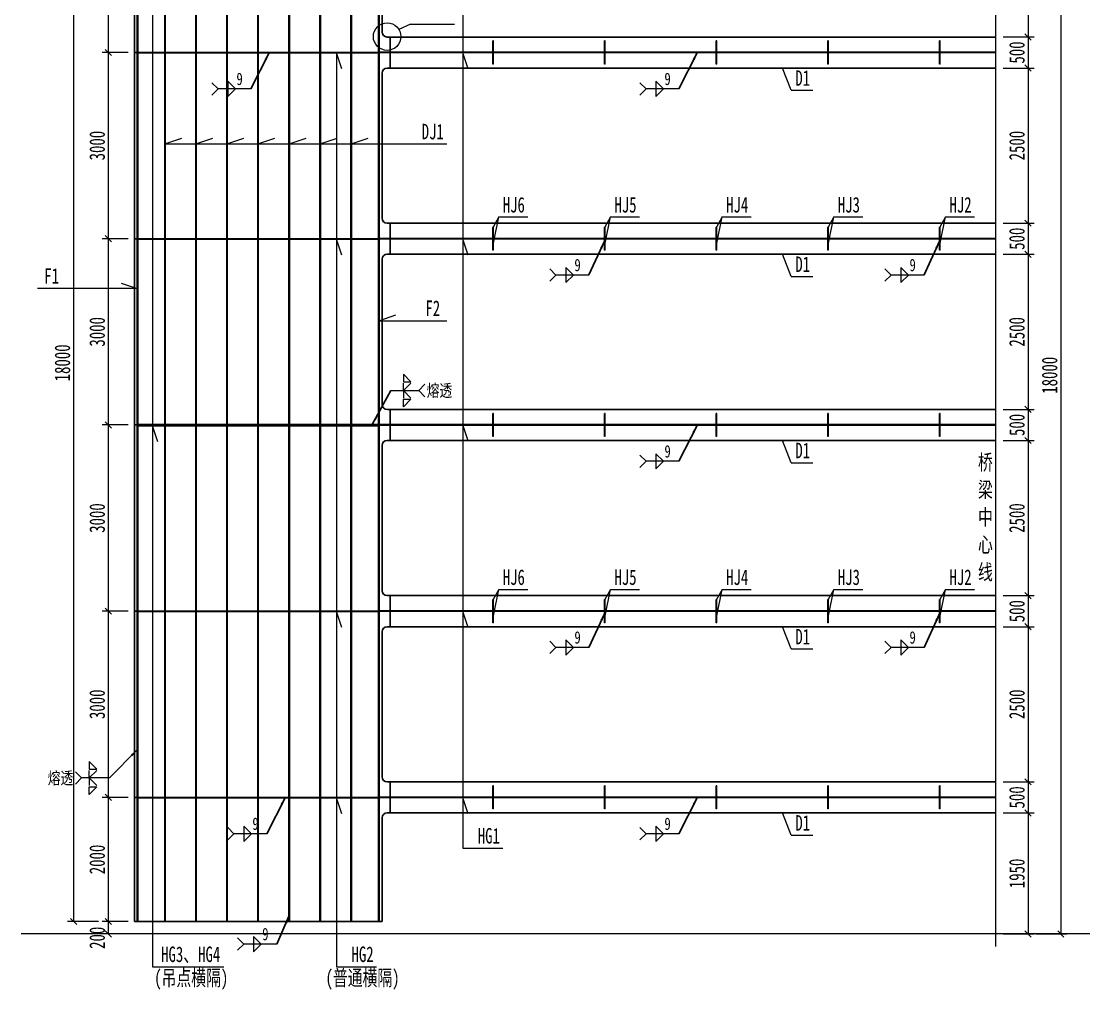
# Model space of a CAD drawing. Header units: millimetres. Extents: x 44597 to 300567, y -113054 to 73044.
# Drawn here: x 154442 to 171564, y -60612 to -45010 of the extents above; entities that cross this region are included whole.
import ezdxf
from ezdxf.enums import TextEntityAlignment as Align

# ---------------------------------------------------------------- set-up
doc = ezdxf.new("R2010")
doc.units = ezdxf.units.MM
doc.linetypes.add('CENTER2', pattern=[28.575, 19.05, -3.175, 3.175, -3.175])
doc.layers.get('Defpoints').update_dxf_attribs({"color": 8})
for name, color, linetype, lineweight in [('Dim', 4, 'Continuous', 15), ('中心线', 2, 'CENTER2', 15), ('文字', 7, 'Continuous', 15), ('细实线', 4, 'Continuous', 15), ('钢板粗线', 1, 'Continuous', 25)]:
    doc.layers.add(name, color=color, linetype=linetype, lineweight=lineweight)
doc.layers.add('Text', color=4, linetype='Continuous')
doc.styles.add('111', font='', dxfattribs={"width": 0.7})
doc.styles.add('BM_Dim', font='', dxfattribs={"width": 0.85})
doc.styles.add('SMEDI', font='', dxfattribs={"width": 0.75})
doc.styles.get("Standard").update_dxf_attribs({"font": ''})
doc.styles.get('111').set_extended_font_data('仿宋_GB2312')
doc.styles.get('BM_Dim').set_extended_font_data('仿宋_GB2312')
doc.styles.get('SMEDI').set_extended_font_data('仿宋_GB2312')
doc.styles.get('Standard').set_extended_font_data('仿宋_GB2312')
doc.dimstyles.new('200', dxfattribs={"dimscale": 0, "dimtxt": 2.5, "dimasz": 1, "dimexe": 1, "dimexo": 1, "dimgap": 0.6, "dimtad": 1, "dimdec": 0, "dimdsep": 46, "dimtxsty": '111', "dimblk": 'OBLIQUE', "dimcen": 0, "dimclrd": 4, "dimclre": 4, "dimclrt": 4, "dimadec": 1, "dimazin": 2, "dimtfac": 1, "dimtdec": 0, "dimtix": 1, "dimtmove": 2, "dimatfit": 3, "dimfxl": 4, "dimfxlon": 1, "dimtolj": 1, "dimlwd": -1, "dimlwe": -1, "dimarcsym": 0})
doc.dimstyles.new('MSteel_1.0_1.0', dxfattribs={"dimtxt": 3, "dimasz": 1.2, "dimexe": 1, "dimexo": 1, "dimgap": 1, "dimtad": 3, "dimtoh": 1, "dimdec": 0, "dimzin": 0, "dimdsep": 46, "dimtxsty": 'Standard', "dimblk": 'ARCHTICK', "dimcen": 0.09, "dimclrd": 3, "dimclre": 3, "dimadec": 0, "dimazin": 0, "dimtfac": 1, "dimtdec": 4, "dimtofl": 0, "dimtmove": 0, "dimatfit": 3, "dimfxl": 1, "dimtolj": 1, "dimtzin": 0, "dimarcsym": 0})

# ---------------------------------------------------------------- blocks, each defined once
blk = doc.blocks.new('_Oblique')
at = {"color": 0, "linetype": 'ByBlock', "lineweight": -2}
blk.add_line((-0.5, -0.5), (0.5, 0.5), dxfattribs=at)
blk = doc.blocks.new('*D83')
at = {"layer": 'Defpoints', "color": 0, "transparency": 16777216}
for p in [(156267, -42513), (155845, -45513), (156267, -45513)]:
    blk.add_point(p, dxfattribs=at)
at = {"layer": '细实线', "color": 4, "transparency": 16777216}
for p, q in [((156167, -42513), (155745, -42513)), ((155845, -42513), (155845, -45513)), ((156167, -45513), (155745, -45513))]:
    blk.add_line(p, q, dxfattribs=at)
at = {"layer": '细实线', "color": 4, "transparency": 16777216, "xscale": 99.99999999999999, "yscale": 99.99999999999999, "zscale": 99.99999999999999}
for p, rotation in [((155845, -42513), 90), ((155845, -45513), 270)]:
    blk.add_blockref('_Oblique', p, dxfattribs=dict(at, rotation=rotation))
at = {"layer": '细实线', "color": 4, "transparency": 16777216, "insert": (155666, -44013), "char_height": 250, "attachment_point": 5, "rotation": 90, "style": '111'}
blk.add_mtext('\\A1;3000', dxfattribs=at)
blk = doc.blocks.new('*D84')
at = {"layer": 'Defpoints', "color": 0, "transparency": 16777216}
for p in [(156267, -45513), (155845, -48513), (156267, -48513)]:
    blk.add_point(p, dxfattribs=at)
at = {"layer": '细实线', "color": 4, "transparency": 16777216}
for p, q in [((156167, -45513), (155745, -45513)), ((155845, -45513), (155845, -48513)), ((156167, -48513), (155745, -48513))]:
    blk.add_line(p, q, dxfattribs=at)
at = {"layer": '细实线', "color": 4, "transparency": 16777216, "xscale": 99.99999999999999, "yscale": 99.99999999999999, "zscale": 99.99999999999999}
for p, rotation in [((155845, -45513), 90), ((155845, -48513), 270)]:
    blk.add_blockref('_Oblique', p, dxfattribs=dict(at, rotation=rotation))
at = {"layer": '细实线', "color": 4, "transparency": 16777216, "insert": (155666, -47013), "char_height": 250, "attachment_point": 5, "rotation": 90, "style": '111'}
blk.add_mtext('\\A1;3000', dxfattribs=at)
blk = doc.blocks.new('*D85')
at = {"layer": 'Defpoints', "color": 0, "transparency": 16777216}
for p in [(156267, -48513), (155845, -51513), (156267, -51513)]:
    blk.add_point(p, dxfattribs=at)
at = {"layer": '细实线', "color": 4, "transparency": 16777216}
for p, q in [((156167, -48513), (155745, -48513)), ((155845, -48513), (155845, -51513)), ((156167, -51513), (155745, -51513))]:
    blk.add_line(p, q, dxfattribs=at)
at = {"layer": '细实线', "color": 4, "transparency": 16777216, "xscale": 99.99999999999999, "yscale": 99.99999999999999, "zscale": 99.99999999999999}
for p, rotation in [((155845, -48513), 90), ((155845, -51513), 270)]:
    blk.add_blockref('_Oblique', p, dxfattribs=dict(at, rotation=rotation))
at = {"layer": '细实线', "color": 4, "transparency": 16777216, "insert": (155666, -50013), "char_height": 250, "attachment_point": 5, "rotation": 90, "style": '111'}
blk.add_mtext('\\A1;3000', dxfattribs=at)
blk = doc.blocks.new('*D86')
at = {"layer": 'Defpoints', "color": 0, "transparency": 16777216}
for p in [(156267, -51513), (155845, -54513), (156267, -54513)]:
    blk.add_point(p, dxfattribs=at)
at = {"layer": '细实线', "color": 4, "transparency": 16777216}
for p, q in [((156167, -51513), (155745, -51513)), ((155845, -51513), (155845, -54513)), ((156167, -54513), (155745, -54513))]:
    blk.add_line(p, q, dxfattribs=at)
at = {"layer": '细实线', "color": 4, "transparency": 16777216, "xscale": 99.99999999999999, "yscale": 99.99999999999999, "zscale": 99.99999999999999}
for p, rotation in [((155845, -51513), 90), ((155845, -54513), 270)]:
    blk.add_blockref('_Oblique', p, dxfattribs=dict(at, rotation=rotation))
at = {"layer": '细实线', "color": 4, "transparency": 16777216, "insert": (155666, -53013), "char_height": 250, "attachment_point": 5, "rotation": 90, "style": '111'}
blk.add_mtext('\\A1;3000', dxfattribs=at)
blk = doc.blocks.new('*D87')
at = {"layer": 'Defpoints', "color": 0, "transparency": 16777216}
for p in [(156267, -54513), (155845, -57513), (156267, -57513)]:
    blk.add_point(p, dxfattribs=at)
at = {"layer": '细实线', "color": 4, "transparency": 16777216}
for p, q in [((156167, -54513), (155745, -54513)), ((155845, -54513), (155845, -57513)), ((156167, -57513), (155745, -57513))]:
    blk.add_line(p, q, dxfattribs=at)
at = {"layer": '细实线', "color": 4, "transparency": 16777216, "xscale": 99.99999999999999, "yscale": 99.99999999999999, "zscale": 99.99999999999999}
for p, rotation in [((155845, -54513), 90), ((155845, -57513), 270)]:
    blk.add_blockref('_Oblique', p, dxfattribs=dict(at, rotation=rotation))
at = {"layer": '细实线', "color": 4, "transparency": 16777216, "insert": (155666, -56013), "char_height": 250, "attachment_point": 5, "rotation": 90, "style": '111'}
blk.add_mtext('\\A1;3000', dxfattribs=at)
blk = doc.blocks.new('*D88')
at = {"layer": 'Defpoints', "color": 0, "transparency": 16777216}
for p in [(156267, -57513), (155845, -59513), (156267, -59513)]:
    blk.add_point(p, dxfattribs=at)
at = {"layer": '细实线', "color": 4, "transparency": 16777216}
for p, q in [((156167, -57513), (155745, -57513)), ((155845, -57513), (155845, -59513)), ((156167, -59513), (155745, -59513))]:
    blk.add_line(p, q, dxfattribs=at)
at = {"layer": '细实线', "color": 4, "transparency": 16777216, "xscale": 99.99999999999999, "yscale": 99.99999999999999, "zscale": 99.99999999999999}
for p, rotation in [((155845, -57513), 90), ((155845, -59513), 270)]:
    blk.add_blockref('_Oblique', p, dxfattribs=dict(at, rotation=rotation))
at = {"layer": '细实线', "color": 4, "transparency": 16777216, "insert": (155666, -58513), "char_height": 250, "attachment_point": 5, "rotation": 90, "style": '111'}
blk.add_mtext('\\A1;2000', dxfattribs=at)
blk = doc.blocks.new('*D89')
at = {"layer": 'Defpoints', "color": 0, "transparency": 16777216}
for p in [(155986, -41513), (155285, -59513), (156002, -59513)]:
    blk.add_point(p, dxfattribs=at)
at = {"layer": '细实线', "color": 4, "transparency": 16777216}
for p, q in [((155685, -41513), (155185, -41513)), ((155285, -41513), (155285, -59513)), ((155685, -59513), (155185, -59513))]:
    blk.add_line(p, q, dxfattribs=at)
at = {"layer": '细实线', "color": 4, "transparency": 16777216, "xscale": 99.99999999999999, "yscale": 99.99999999999999, "zscale": 99.99999999999999}
for p, rotation in [((155285, -41513), 90), ((155285, -59513), 270)]:
    blk.add_blockref('_Oblique', p, dxfattribs=dict(at, rotation=rotation))
at = {"layer": '细实线', "color": 4, "transparency": 16777216, "insert": (155106, -50513), "char_height": 250, "attachment_point": 5, "rotation": 90, "style": '111'}
blk.add_mtext('\\A1;18000', dxfattribs=at)
blk = doc.blocks.new('*D92')
at = {"layer": 'Defpoints', "color": 0, "transparency": 16777216}
for p in [(170146, -42763), (170146, -45263), (170667, -45263)]:
    blk.add_point(p, dxfattribs=at)
at = {"layer": '细实线', "color": 4, "transparency": 16777216}
for p, q in [((170267, -42763), (170767, -42763)), ((170667, -42763), (170667, -45263)), ((170267, -45263), (170767, -45263))]:
    blk.add_line(p, q, dxfattribs=at)
at = {"layer": '细实线', "color": 4, "transparency": 16777216, "xscale": 99.99999999999999, "yscale": 99.99999999999999, "zscale": 99.99999999999999}
for p, rotation in [((170667, -42763), 90), ((170667, -45263), 270)]:
    blk.add_blockref('_Oblique', p, dxfattribs=dict(at, rotation=rotation))
at = {"layer": '细实线', "color": 4, "transparency": 16777216, "insert": (170488, -44013), "char_height": 250, "attachment_point": 5, "rotation": 90, "style": '111'}
blk.add_mtext('\\A1;2500', dxfattribs=at)
blk = doc.blocks.new('*D93')
at = {"layer": 'Defpoints', "color": 0, "transparency": 16777216}
for p in [(170146, -45263), (170146, -45763), (170667, -45763)]:
    blk.add_point(p, dxfattribs=at)
at = {"layer": '细实线', "color": 4, "transparency": 16777216}
for p, q in [((170267, -45263), (170767, -45263)), ((170667, -45263), (170667, -45763)), ((170267, -45763), (170767, -45763))]:
    blk.add_line(p, q, dxfattribs=at)
at = {"layer": '细实线', "color": 4, "transparency": 16777216, "xscale": 99.99999999999999, "yscale": 99.99999999999999, "zscale": 99.99999999999999}
for p, rotation in [((170667, -45263), 90), ((170667, -45763), 270)]:
    blk.add_blockref('_Oblique', p, dxfattribs=dict(at, rotation=rotation))
at = {"layer": '细实线', "color": 4, "transparency": 16777216, "insert": (170488, -45513), "char_height": 250, "attachment_point": 5, "rotation": 90, "style": '111'}
blk.add_mtext('\\A1;500', dxfattribs=at)
blk = doc.blocks.new('*D94')
at = {"layer": 'Defpoints', "color": 0, "transparency": 16777216}
for p in [(170146, -45763), (170146, -48263), (170667, -48263)]:
    blk.add_point(p, dxfattribs=at)
at = {"layer": '细实线', "color": 4, "transparency": 16777216}
for p, q in [((170267, -45763), (170767, -45763)), ((170667, -45763), (170667, -48263)), ((170267, -48263), (170767, -48263))]:
    blk.add_line(p, q, dxfattribs=at)
at = {"layer": '细实线', "color": 4, "transparency": 16777216, "xscale": 99.99999999999999, "yscale": 99.99999999999999, "zscale": 99.99999999999999}
for p, rotation in [((170667, -45763), 90), ((170667, -48263), 270)]:
    blk.add_blockref('_Oblique', p, dxfattribs=dict(at, rotation=rotation))
at = {"layer": '细实线', "color": 4, "transparency": 16777216, "insert": (170488, -47013), "char_height": 250, "attachment_point": 5, "rotation": 90, "style": '111'}
blk.add_mtext('\\A1;2500', dxfattribs=at)
blk = doc.blocks.new('*D95')
at = {"layer": 'Defpoints', "color": 0, "transparency": 16777216}
for p in [(170146, -48263), (170146, -48763), (170667, -48763)]:
    blk.add_point(p, dxfattribs=at)
at = {"layer": '细实线', "color": 4, "transparency": 16777216}
for p, q in [((170267, -48263), (170767, -48263)), ((170667, -48263), (170667, -48763)), ((170267, -48763), (170767, -48763))]:
    blk.add_line(p, q, dxfattribs=at)
at = {"layer": '细实线', "color": 4, "transparency": 16777216, "xscale": 99.99999999999999, "yscale": 99.99999999999999, "zscale": 99.99999999999999}
for p, rotation in [((170667, -48263), 90), ((170667, -48763), 270)]:
    blk.add_blockref('_Oblique', p, dxfattribs=dict(at, rotation=rotation))
at = {"layer": '细实线', "color": 4, "transparency": 16777216, "insert": (170488, -48513), "char_height": 250, "attachment_point": 5, "rotation": 90, "style": '111'}
blk.add_mtext('\\A1;500', dxfattribs=at)
blk = doc.blocks.new('*D96')
at = {"layer": 'Defpoints', "color": 0, "transparency": 16777216}
for p in [(170146, -48763), (170146, -51263), (170667, -51263)]:
    blk.add_point(p, dxfattribs=at)
at = {"layer": '细实线', "color": 4, "transparency": 16777216}
for p, q in [((170267, -48763), (170767, -48763)), ((170667, -48763), (170667, -51263)), ((170267, -51263), (170767, -51263))]:
    blk.add_line(p, q, dxfattribs=at)
at = {"layer": '细实线', "color": 4, "transparency": 16777216, "xscale": 99.99999999999999, "yscale": 99.99999999999999, "zscale": 99.99999999999999}
for p, rotation in [((170667, -48763), 90), ((170667, -51263), 270)]:
    blk.add_blockref('_Oblique', p, dxfattribs=dict(at, rotation=rotation))
at = {"layer": '细实线', "color": 4, "transparency": 16777216, "insert": (170488, -50013), "char_height": 250, "attachment_point": 5, "rotation": 90, "style": '111'}
blk.add_mtext('\\A1;2500', dxfattribs=at)
blk = doc.blocks.new('*D97')
at = {"layer": 'Defpoints', "color": 0, "transparency": 16777216}
for p in [(170146, -51263), (170146, -51763), (170667, -51763)]:
    blk.add_point(p, dxfattribs=at)
at = {"layer": '细实线', "color": 4, "transparency": 16777216}
for p, q in [((170267, -51263), (170767, -51263)), ((170667, -51263), (170667, -51763)), ((170267, -51763), (170767, -51763))]:
    blk.add_line(p, q, dxfattribs=at)
at = {"layer": '细实线', "color": 4, "transparency": 16777216, "xscale": 99.99999999999999, "yscale": 99.99999999999999, "zscale": 99.99999999999999}
for p, rotation in [((170667, -51263), 90), ((170667, -51763), 270)]:
    blk.add_blockref('_Oblique', p, dxfattribs=dict(at, rotation=rotation))
at = {"layer": '细实线', "color": 4, "transparency": 16777216, "insert": (170488, -51513), "char_height": 250, "attachment_point": 5, "rotation": 90, "style": '111'}
blk.add_mtext('\\A1;500', dxfattribs=at)
blk = doc.blocks.new('*D98')
at = {"layer": 'Defpoints', "color": 0, "transparency": 16777216}
for p in [(170146, -51763), (170146, -54263), (170667, -54263)]:
    blk.add_point(p, dxfattribs=at)
at = {"layer": '细实线', "color": 4, "transparency": 16777216}
for p, q in [((170267, -51763), (170767, -51763)), ((170667, -51763), (170667, -54263)), ((170267, -54263), (170767, -54263))]:
    blk.add_line(p, q, dxfattribs=at)
at = {"layer": '细实线', "color": 4, "transparency": 16777216, "xscale": 99.99999999999999, "yscale": 99.99999999999999, "zscale": 99.99999999999999}
for p, rotation in [((170667, -51763), 90), ((170667, -54263), 270)]:
    blk.add_blockref('_Oblique', p, dxfattribs=dict(at, rotation=rotation))
at = {"layer": '细实线', "color": 4, "transparency": 16777216, "insert": (170488, -53013), "char_height": 250, "attachment_point": 5, "rotation": 90, "style": '111'}
blk.add_mtext('\\A1;2500', dxfattribs=at)
blk = doc.blocks.new('*D99')
at = {"layer": 'Defpoints', "color": 0, "transparency": 16777216}
for p in [(170146, -54263), (170146, -54763), (170667, -54763)]:
    blk.add_point(p, dxfattribs=at)
at = {"layer": '细实线', "color": 4, "transparency": 16777216}
for p, q in [((170267, -54263), (170767, -54263)), ((170667, -54263), (170667, -54763)), ((170267, -54763), (170767, -54763))]:
    blk.add_line(p, q, dxfattribs=at)
at = {"layer": '细实线', "color": 4, "transparency": 16777216, "xscale": 99.99999999999999, "yscale": 99.99999999999999, "zscale": 99.99999999999999}
for p, rotation in [((170667, -54263), 90), ((170667, -54763), 270)]:
    blk.add_blockref('_Oblique', p, dxfattribs=dict(at, rotation=rotation))
at = {"layer": '细实线', "color": 4, "transparency": 16777216, "insert": (170488, -54513), "char_height": 250, "attachment_point": 5, "rotation": 90, "style": '111'}
blk.add_mtext('\\A1;500', dxfattribs=at)
blk = doc.blocks.new('*D100')
at = {"layer": 'Defpoints', "color": 0, "transparency": 16777216}
for p in [(170146, -54763), (170146, -57263), (170667, -57263)]:
    blk.add_point(p, dxfattribs=at)
at = {"layer": '细实线', "color": 4, "transparency": 16777216}
for p, q in [((170267, -54763), (170767, -54763)), ((170667, -54763), (170667, -57263)), ((170267, -57263), (170767, -57263))]:
    blk.add_line(p, q, dxfattribs=at)
at = {"layer": '细实线', "color": 4, "transparency": 16777216, "xscale": 99.99999999999999, "yscale": 99.99999999999999, "zscale": 99.99999999999999}
for p, rotation in [((170667, -54763), 90), ((170667, -57263), 270)]:
    blk.add_blockref('_Oblique', p, dxfattribs=dict(at, rotation=rotation))
at = {"layer": '细实线', "color": 4, "transparency": 16777216, "insert": (170488, -56013), "char_height": 250, "attachment_point": 5, "rotation": 90, "style": '111'}
blk.add_mtext('\\A1;2500', dxfattribs=at)
blk = doc.blocks.new('*D101')
at = {"layer": 'Defpoints', "color": 0, "transparency": 16777216}
for p in [(170146, -57263), (170146, -57763), (170667, -57763)]:
    blk.add_point(p, dxfattribs=at)
at = {"layer": '细实线', "color": 4, "transparency": 16777216}
for p, q in [((170267, -57263), (170767, -57263)), ((170667, -57263), (170667, -57763)), ((170267, -57763), (170767, -57763))]:
    blk.add_line(p, q, dxfattribs=at)
at = {"layer": '细实线', "color": 4, "transparency": 16777216, "xscale": 99.99999999999999, "yscale": 99.99999999999999, "zscale": 99.99999999999999}
for p, rotation in [((170667, -57263), 90), ((170667, -57763), 270)]:
    blk.add_blockref('_Oblique', p, dxfattribs=dict(at, rotation=rotation))
at = {"layer": '细实线', "color": 4, "transparency": 16777216, "insert": (170488, -57513), "char_height": 250, "attachment_point": 5, "rotation": 90, "style": '111'}
blk.add_mtext('\\A1;500', dxfattribs=at)
blk = doc.blocks.new('*D102')
at = {"layer": 'Defpoints', "color": 0, "transparency": 16777216}
for p in [(170146, -57763), (170146, -59713), (170667, -59713)]:
    blk.add_point(p, dxfattribs=at)
at = {"layer": '细实线', "color": 4, "transparency": 16777216}
for p, q in [((170267, -57763), (170767, -57763)), ((170667, -57763), (170667, -59713)), ((170267, -59713), (170767, -59713))]:
    blk.add_line(p, q, dxfattribs=at)
at = {"layer": '细实线', "color": 4, "transparency": 16777216, "xscale": 99.99999999999999, "yscale": 99.99999999999999, "zscale": 99.99999999999999}
for p, rotation in [((170667, -57763), 90), ((170667, -59713), 270)]:
    blk.add_blockref('_Oblique', p, dxfattribs=dict(at, rotation=rotation))
at = {"layer": '细实线', "color": 4, "transparency": 16777216, "insert": (170488, -58738), "char_height": 250, "attachment_point": 5, "rotation": 90, "style": '111'}
blk.add_mtext('\\A1;1950', dxfattribs=at)
blk = doc.blocks.new('*D103')
at = {"layer": 'Defpoints', "color": 0, "transparency": 16777216}
for p in [(170605, -41713), (170630, -59713), (171194, -59713)]:
    blk.add_point(p, dxfattribs=at)
at = {"layer": '细实线', "color": 4, "transparency": 16777216}
for p, q in [((170794, -41713), (171294, -41713)), ((171194, -41713), (171194, -59713)), ((170794, -59713), (171294, -59713))]:
    blk.add_line(p, q, dxfattribs=at)
at = {"layer": '细实线', "color": 4, "transparency": 16777216, "xscale": 99.99999999999999, "yscale": 99.99999999999999, "zscale": 99.99999999999999}
for p, rotation in [((171194, -41713), 90), ((171194, -59713), 270)]:
    blk.add_blockref('_Oblique', p, dxfattribs=dict(at, rotation=rotation))
at = {"layer": '细实线', "color": 4, "transparency": 16777216, "insert": (171015, -50713), "char_height": 250, "attachment_point": 5, "rotation": 90, "style": '111'}
blk.add_mtext('\\A1;18000', dxfattribs=at)
blk = doc.blocks.new('_ArchTick')
at = {"color": 0, "linetype": 'ByBlock', "const_width": 0.15}
blk.add_lwpolyline([(-0.5, -0.5), (0.5, 0.5)], dxfattribs=at)
blk = doc.blocks.new('角焊缝1')
at = {"layer": 'Dim'}
blk.add_line((-3101.17, 370.22), (-3106.48, 370.22), dxfattribs=at)
blk.add_lwpolyline([(-3107.48, 369.22), (-3106.48, 370.22), (-3107.48, 371.22)], dxfattribs=at)
blk.add_lwpolyline([(-3104.91, 371.45), (-3104.91, 368.99), (-3103.68, 370.22)], close=True, dxfattribs=at)
blk = doc.blocks.new('全融透2')
at = {"layer": 'Dim'}
blk.add_line((0, 0), (-4.48, 0), dxfattribs=at)
for points in [[(-3.23, 2.65), (-3.23, 1.41), (-2, 1.41)], [(-3.23, -2.65), (-3.23, -1.41), (-2, -1.41)]]:
    blk.add_lwpolyline(points, close=True, dxfattribs=at)
for points in [[(-5.48, 1), (-4.48, 0), (-5.48, -1)], [(-2, 1.21), (-3.23, 0), (-3.23, 1.21)], [(-2, -1.21), (-3.23, 0), (-3.23, -1.21)]]:
    blk.add_lwpolyline(points, dxfattribs=at)
at = {"layer": 'Text', "style": 'SMEDI', "width": 0.75}
blk.add_text('熔透', height=2, dxfattribs=at).set_placement((-9.92, 0), align=Align.MIDDLE_LEFT)
blk = doc.blocks.new('全融透1')
at = {"layer": 'Dim'}
blk.add_line((0, 0), (4.48, 0), dxfattribs=at)
for points in [[(2, 2.65), (2, 1.41), (3.23, 1.41)], [(2, -2.65), (2, -1.41), (3.23, -1.41)]]:
    blk.add_lwpolyline(points, close=True, dxfattribs=at)
for points in [[(3.23, 1.21), (2, 0), (2, 1.21)], [(3.23, -1.21), (2, 0), (2, -1.21)], [(5.48, 1), (4.48, 0), (5.48, -1)]]:
    blk.add_lwpolyline(points, dxfattribs=at)
at = {"layer": 'Text', "style": 'SMEDI', "width": 0.75}
blk.add_text('熔透', height=2, dxfattribs=at).set_placement((5.77, 0), align=Align.MIDDLE_LEFT)
blk = doc.blocks.new('*D492')
at = {"layer": 'Defpoints', "color": 0, "transparency": 16777216}
for p in [(156267, -59513), (155845, -59713), (156267, -59713)]:
    blk.add_point(p, dxfattribs=at)
at = {"layer": '细实线', "color": 4, "transparency": 16777216}
for p, q in [((156167, -59513), (155745, -59513)), ((155845, -59513), (155845, -59713)), ((156167, -59713), (155745, -59713))]:
    blk.add_line(p, q, dxfattribs=at)
at = {"layer": '细实线', "color": 4, "transparency": 16777216, "xscale": 99.99999999999999, "yscale": 99.99999999999999, "zscale": 99.99999999999999}
for p, rotation in [((155845, -59513), 90), ((155845, -59713), 270)]:
    blk.add_blockref('_Oblique', p, dxfattribs=dict(at, rotation=rotation))
at = {"layer": '细实线', "color": 4, "transparency": 16777216, "insert": (155666, -59775), "char_height": 250, "attachment_point": 5, "rotation": 90, "style": '111'}
blk.add_mtext('\\A1;200', dxfattribs=at)

msp = doc.modelspace()

# ---------------------------------------------------------------- linework, layer by layer
at = {"layer": 'Defpoints'}
for p, q in [((156316.7, -59513.4), (156316.7, -41513.4)), ((156761.7, -59513.4), (156761.7, -41513.4)), ((157261.7, -59513.4), (157261.7, -41513.4)), ((157761.7, -59513.4), (157761.7, -41513.4)), ((158261.7, -59513.4), (158261.7, -41513.4)), ((158761.7, -59513.4), (158761.7, -41513.4)), ((159261.7, -59513.4), (159261.7, -41513.4)), ((159761.7, -59513.4), (159761.7, -41513.4)), ((160206.7, -59513.4), (160206.7, -41513.4)), ((162045.6, -45699.4), (162045.6, -45327.4)), ((163845.6, -45699.4), (163845.6, -45327.4)), ((165645.6, -45699.4), (165645.6, -45327.4)), ((167445.6, -45699.4), (167445.6, -45327.4)), ((169245.6, -45699.4), (169245.6, -45327.4)), ((156266.7, -45513.4), (170145.6, -45513.4)), ((162045.6, -48699.4), (162045.6, -48327.4)), ((163845.6, -48699.4), (163845.6, -48327.4)), ((165645.6, -48699.4), (165645.6, -48327.4)), ((167445.6, -48699.4), (167445.6, -48327.4)), ((169245.6, -48699.4), (169245.6, -48327.4)), ((156266.7, -48513.4), (170145.6, -48513.4)), ((162045.6, -51699.4), (162045.6, -51327.4)), ((163845.6, -51699.4), (163845.6, -51327.4)), ((165645.6, -51699.4), (165645.6, -51327.4)), ((167445.6, -51699.4), (167445.6, -51327.4)), ((169245.6, -51699.4), (169245.6, -51327.4)), ((156266.7, -51513.4), (170145.6, -51513.4)), ((162045.6, -54699.4), (162045.6, -54327.4)), ((163845.6, -54699.4), (163845.6, -54327.4)), ((165645.6, -54699.4), (165645.6, -54327.4)), ((167445.6, -54699.4), (167445.6, -54327.4)), ((169245.6, -54699.4), (169245.6, -54327.4)), ((156266.7, -54513.4), (170145.6, -54513.4)), ((162045.6, -57699.4), (162045.6, -57327.4)), ((163845.6, -57699.4), (163845.6, -57327.4)), ((165645.6, -57699.4), (165645.6, -57327.4)), ((167445.6, -57699.4), (167445.6, -57327.4)), ((169245.6, -57699.4), (169245.6, -57327.4)), ((156266.7, -57513.4), (170145.6, -57513.4))]:
    msp.add_line(p, q, dxfattribs=at)
at = {"layer": '中心线', "ltscale": 0.3}
for p, q in [((170145.6, -59917.6), (170145.6, -40987.4)), ((186311.5, -59713.4), (154441.8, -59713.4))]:
    msp.add_line(p, q, dxfattribs=at)
at = {"layer": '细实线', "color": 2, "ltscale": 4}
for p, q in [((156309.7, -59513.4), (156309.7, -41513.4)), ((156323.7, -59513.4), (156323.7, -41513.4)), ((160199.7, -59513.4), (160199.7, -41513.4)), ((160213.7, -59513.4), (160213.7, -41513.4)), ((156323.7, -45507.4), (160199.7, -45507.4)), ((156323.7, -45519.4), (160199.7, -45519.4)), ((156323.7, -48507.4), (160199.7, -48507.4)), ((156323.7, -48519.4), (160199.7, -48519.4)), ((156323.7, -51499.4), (160199.7, -51499.4)), ((156323.7, -51527.4), (160199.7, -51527.4)), ((156323.7, -54507.4), (160199.7, -54507.4)), ((156323.7, -54519.4), (160199.7, -54519.4)), ((156323.7, -57507.4), (160199.7, -57507.4)), ((156323.7, -57519.4), (160199.7, -57519.4))]:
    msp.add_line(p, q, dxfattribs=at)
at = {"layer": '细实线', "ltscale": 4}
for p, q in [((156755.7, -59513.4), (156755.7, -41513.4)), ((156767.7, -59513.4), (156767.7, -41513.4)), ((157255.7, -59513.4), (157255.7, -41513.4)), ((157267.7, -59513.4), (157267.7, -41513.4)), ((157755.7, -59513.4), (157755.7, -41513.4)), ((157767.7, -59513.4), (157767.7, -41513.4)), ((158255.7, -59513.4), (158255.7, -41513.4)), ((158267.7, -59513.4), (158267.7, -41513.4)), ((158755.7, -59513.4), (158755.7, -41513.4)), ((158767.7, -59513.4), (158767.7, -41513.4)), ((159255.7, -59513.4), (159255.7, -41513.4)), ((159267.7, -59513.4), (159267.7, -41513.4)), ((159755.7, -59513.4), (159755.7, -41513.4)), ((159767.7, -59513.4), (159767.7, -41513.4)), ((162051.6, -45327.4), (162039.6, -45327.4)), ((163851.6, -45327.4), (163839.6, -45327.4)), ((165651.6, -45327.4), (165639.6, -45327.4)), ((167451.6, -45327.4), (167439.6, -45327.4)), ((169251.6, -45327.4), (169239.6, -45327.4)), ((170145.6, -45507.4), (160213.7, -45507.4)), ((170145.6, -45519.4), (160213.7, -45519.4)), ((162051.6, -45699.4), (162039.6, -45699.4)), ((163851.6, -45699.4), (163839.6, -45699.4)), ((165651.6, -45699.4), (165639.6, -45699.4)), ((167451.6, -45699.4), (167439.6, -45699.4)), ((169251.6, -45699.4), (169239.6, -45699.4)), ((162051.6, -48327.4), (162039.6, -48327.4)), ((163851.6, -48327.4), (163839.6, -48327.4)), ((165651.6, -48327.4), (165639.6, -48327.4)), ((167451.6, -48327.4), (167439.6, -48327.4)), ((169251.6, -48327.4), (169239.6, -48327.4)), ((170145.6, -48507.4), (160213.7, -48507.4)), ((170145.6, -48519.4), (160213.7, -48519.4)), ((162051.6, -48699.4), (162039.6, -48699.4)), ((163851.6, -48699.4), (163839.6, -48699.4)), ((165651.6, -48699.4), (165639.6, -48699.4)), ((167451.6, -48699.4), (167439.6, -48699.4)), ((169251.6, -48699.4), (169239.6, -48699.4)), ((162051.6, -51327.4), (162039.6, -51327.4)), ((163851.6, -51327.4), (163839.6, -51327.4)), ((165651.6, -51327.4), (165639.6, -51327.4)), ((167451.6, -51327.4), (167439.6, -51327.4)), ((169251.6, -51327.4), (169239.6, -51327.4)), ((170145.6, -51507.4), (160213.7, -51507.4)), ((170145.6, -51519.4), (160213.7, -51519.4)), ((162051.6, -51699.4), (162039.6, -51699.4)), ((163851.6, -51699.4), (163839.6, -51699.4)), ((165651.6, -51699.4), (165639.6, -51699.4)), ((167451.6, -51699.4), (167439.6, -51699.4)), ((169251.6, -51699.4), (169239.6, -51699.4)), ((162051.6, -54327.4), (162039.6, -54327.4)), ((163851.6, -54327.4), (163839.6, -54327.4)), ((165651.6, -54327.4), (165639.6, -54327.4)), ((167451.6, -54327.4), (167439.6, -54327.4)), ((169251.6, -54327.4), (169239.6, -54327.4)), ((170145.6, -54507.4), (160213.7, -54507.4)), ((170145.6, -54519.4), (160213.7, -54519.4)), ((162051.6, -54699.4), (162039.6, -54699.4)), ((163851.6, -54699.4), (163839.6, -54699.4)), ((165651.6, -54699.4), (165639.6, -54699.4)), ((167451.6, -54699.4), (167439.6, -54699.4)), ((169251.6, -54699.4), (169239.6, -54699.4)), ((162051.6, -57327.4), (162039.6, -57327.4)), ((163851.6, -57327.4), (163839.6, -57327.4)), ((165651.6, -57327.4), (165639.6, -57327.4)), ((167451.6, -57327.4), (167439.6, -57327.4)), ((169251.6, -57327.4), (169239.6, -57327.4)), ((170145.6, -57507.4), (160213.7, -57507.4)), ((170145.6, -57519.4), (160213.7, -57519.4)), ((162051.6, -57699.4), (162039.6, -57699.4)), ((163851.6, -57699.4), (163839.6, -57699.4)), ((165651.6, -57699.4), (165639.6, -57699.4)), ((167451.6, -57699.4), (167439.6, -57699.4)), ((169251.6, -57699.4), (169239.6, -57699.4))]:
    msp.add_line(p, q, dxfattribs=at)
at = {"layer": '细实线'}
for p, q in [((156556.5, -42525.4), (156556.5, -60240.4)), ((161557.2, -42519.4), (161557.2, -58331.4)), ((160715.5, -45058.3), (160525.2, -45144.6)), ((160715.5, -45058.3), (161425.1, -45058.3)), ((159522, -45519.4), (159522, -60240.4)), ((159609.1, -45777.2), (159522, -45519.4)), ((161644.3, -45777.2), (161557.2, -45519.4)), ((166851.7, -46121.5), (166707.7, -45763.4)), ((166851.7, -46121.5), (167201, -46121.5)), ((157025.5, -46899.7), (156767.7, -46986.9)), ((157525.5, -46899.7), (157267.7, -46986.9)), ((158025.5, -46899.7), (157767.7, -46986.9)), ((158525.5, -46899.7), (158267.7, -46986.9)), ((159025.5, -46899.7), (158767.7, -46986.9)), ((159525.5, -46899.7), (159267.7, -46986.9)), ((160025.5, -46899.7), (159767.7, -46986.9)), ((156767.7, -46986.9), (161299.9, -46986.9)), ((162136.8, -48163.1), (162045.6, -48327.4)), ((162051.6, -48585.9), (162136.8, -48163.1)), ((162136.8, -48163.1), (162605.2, -48163.1)), ((163936.8, -48163.1), (163845.6, -48327.4)), ((163851.6, -48585.9), (163936.8, -48163.1)), ((163936.8, -48163.1), (164405.2, -48163.1)), ((165736.8, -48163.1), (165645.6, -48327.4)), ((165651.6, -48585.9), (165736.8, -48163.1)), ((165736.8, -48163.1), (166205.2, -48163.1)), ((167536.8, -48163.1), (167445.6, -48327.4)), ((167451.6, -48585.9), (167536.8, -48163.1)), ((167536.8, -48163.1), (168005.2, -48163.1)), ((169336.8, -48163.1), (169245.6, -48327.4)), ((169251.6, -48585.9), (169336.8, -48163.1)), ((169336.8, -48163.1), (169805.2, -48163.1)), ((159609.1, -48777.2), (159522, -48519.4)), ((161644.3, -48777.2), (161557.2, -48519.4)), ((166851.7, -49121.5), (166707.7, -48763.4)), ((166851.7, -49121.5), (167201, -49121.5)), ((156052, -49226.4), (156309.7, -49313.5)), ((156309.7, -49313.5), (154705.4, -49313.5)), ((160471.5, -49746), (160213.7, -49833.2)), ((160213.7, -49833.2), (161299.9, -49833.2)), ((156643.6, -51783.2), (156556.5, -51525.4)), ((161644.3, -51771.2), (161557.2, -51513.4)), ((166851.7, -52121.5), (166707.7, -51763.4)), ((166851.7, -52121.5), (167201, -52121.5)), ((162136.8, -54163.1), (162045.6, -54327.4)), ((162051.6, -54585.9), (162136.8, -54163.1)), ((162136.8, -54163.1), (162605.2, -54163.1)), ((163936.8, -54163.1), (163845.6, -54327.4)), ((163851.6, -54585.9), (163936.8, -54163.1)), ((163936.8, -54163.1), (164405.2, -54163.1)), ((165736.8, -54163.1), (165645.6, -54327.4)), ((165651.6, -54585.9), (165736.8, -54163.1)), ((165736.8, -54163.1), (166205.2, -54163.1)), ((167536.8, -54163.1), (167445.6, -54327.4)), ((167451.6, -54585.9), (167536.8, -54163.1)), ((167536.8, -54163.1), (168005.2, -54163.1)), ((169336.8, -54163.1), (169245.6, -54327.4)), ((169251.6, -54585.9), (169336.8, -54163.1)), ((169336.8, -54163.1), (169805.2, -54163.1)), ((159609.1, -54777.2), (159522, -54519.4)), ((161644.3, -54777.2), (161557.2, -54519.4)), ((166851.7, -55121.5), (166707.7, -54763.4)), ((166851.7, -55121.5), (167201, -55121.5)), ((159609.1, -57777.2), (159522, -57519.4)), ((161644.3, -57777.2), (161557.2, -57519.4)), ((166851.7, -58121.5), (166707.7, -57763.4)), ((166851.7, -58121.5), (167201, -58121.5)), ((161557.2, -58331.4), (162203.3, -58331.4)), ((156556.5, -60240.4), (157707.7, -60240.4)), ((159522, -60240.4), (160168.1, -60240.4))]:
    msp.add_line(p, q, dxfattribs=at)
at = {"layer": '细实线', "ltscale": 2}
for p, q in [((162039.6, -45507.4), (162039.6, -45327.4)), ((162051.6, -45507.4), (162051.6, -45327.4)), ((163839.6, -45507.4), (163839.6, -45327.4)), ((163851.6, -45507.4), (163851.6, -45327.4)), ((165639.6, -45507.4), (165639.6, -45327.4)), ((165651.6, -45507.4), (165651.6, -45327.4)), ((167439.6, -45507.4), (167439.6, -45327.4)), ((167451.6, -45507.4), (167451.6, -45327.4)), ((169239.6, -45507.4), (169239.6, -45327.4)), ((169251.6, -45507.4), (169251.6, -45327.4)), ((162039.6, -45699.4), (162039.6, -45519.4)), ((162051.6, -45699.4), (162051.6, -45519.4)), ((163839.6, -45699.4), (163839.6, -45519.4)), ((163851.6, -45699.4), (163851.6, -45519.4)), ((165639.6, -45699.4), (165639.6, -45519.4)), ((165651.6, -45699.4), (165651.6, -45519.4)), ((167439.6, -45699.4), (167439.6, -45519.4)), ((167451.6, -45699.4), (167451.6, -45519.4)), ((169239.6, -45699.4), (169239.6, -45519.4)), ((169251.6, -45699.4), (169251.6, -45519.4)), ((162039.6, -48507.4), (162039.6, -48327.4)), ((162051.6, -48507.4), (162051.6, -48327.4)), ((163839.6, -48507.4), (163839.6, -48327.4)), ((163851.6, -48507.4), (163851.6, -48327.4)), ((165639.6, -48507.4), (165639.6, -48327.4)), ((165651.6, -48507.4), (165651.6, -48327.4)), ((167439.6, -48507.4), (167439.6, -48327.4)), ((167451.6, -48507.4), (167451.6, -48327.4)), ((169239.6, -48507.4), (169239.6, -48327.4)), ((169251.6, -48507.4), (169251.6, -48327.4)), ((162039.6, -48699.4), (162039.6, -48519.4)), ((162051.6, -48699.4), (162051.6, -48519.4)), ((163839.6, -48699.4), (163839.6, -48519.4)), ((163851.6, -48699.4), (163851.6, -48519.4)), ((165639.6, -48699.4), (165639.6, -48519.4)), ((165651.6, -48699.4), (165651.6, -48519.4)), ((167439.6, -48699.4), (167439.6, -48519.4)), ((167451.6, -48699.4), (167451.6, -48519.4)), ((169239.6, -48699.4), (169239.6, -48519.4)), ((169251.6, -48699.4), (169251.6, -48519.4)), ((162039.6, -51507.4), (162039.6, -51327.4)), ((162051.6, -51507.4), (162051.6, -51327.4)), ((163839.6, -51507.4), (163839.6, -51327.4)), ((163851.6, -51507.4), (163851.6, -51327.4)), ((165639.6, -51507.4), (165639.6, -51327.4)), ((165651.6, -51507.4), (165651.6, -51327.4)), ((167439.6, -51507.4), (167439.6, -51327.4)), ((167451.6, -51507.4), (167451.6, -51327.4)), ((169239.6, -51507.4), (169239.6, -51327.4)), ((169251.6, -51507.4), (169251.6, -51327.4)), ((162039.6, -51699.4), (162039.6, -51519.4)), ((162051.6, -51699.4), (162051.6, -51519.4)), ((163839.6, -51699.4), (163839.6, -51519.4)), ((163851.6, -51699.4), (163851.6, -51519.4)), ((165639.6, -51699.4), (165639.6, -51519.4)), ((165651.6, -51699.4), (165651.6, -51519.4)), ((167439.6, -51699.4), (167439.6, -51519.4)), ((167451.6, -51699.4), (167451.6, -51519.4)), ((169239.6, -51699.4), (169239.6, -51519.4)), ((169251.6, -51699.4), (169251.6, -51519.4)), ((162039.6, -54507.4), (162039.6, -54327.4)), ((162051.6, -54507.4), (162051.6, -54327.4)), ((163839.6, -54507.4), (163839.6, -54327.4)), ((163851.6, -54507.4), (163851.6, -54327.4)), ((165639.6, -54507.4), (165639.6, -54327.4)), ((165651.6, -54507.4), (165651.6, -54327.4)), ((167439.6, -54507.4), (167439.6, -54327.4)), ((167451.6, -54507.4), (167451.6, -54327.4)), ((169239.6, -54507.4), (169239.6, -54327.4)), ((169251.6, -54507.4), (169251.6, -54327.4)), ((162039.6, -54699.4), (162039.6, -54519.4)), ((162051.6, -54699.4), (162051.6, -54519.4)), ((163839.6, -54699.4), (163839.6, -54519.4)), ((163851.6, -54699.4), (163851.6, -54519.4)), ((165639.6, -54699.4), (165639.6, -54519.4)), ((165651.6, -54699.4), (165651.6, -54519.4)), ((167439.6, -54699.4), (167439.6, -54519.4)), ((167451.6, -54699.4), (167451.6, -54519.4)), ((169239.6, -54699.4), (169239.6, -54519.4)), ((169251.6, -54699.4), (169251.6, -54519.4)), ((162039.6, -57507.4), (162039.6, -57327.4)), ((162051.6, -57507.4), (162051.6, -57327.4)), ((163839.6, -57507.4), (163839.6, -57327.4)), ((163851.6, -57507.4), (163851.6, -57327.4)), ((165639.6, -57507.4), (165639.6, -57327.4)), ((165651.6, -57507.4), (165651.6, -57327.4)), ((167439.6, -57507.4), (167439.6, -57327.4)), ((167451.6, -57507.4), (167451.6, -57327.4)), ((169239.6, -57507.4), (169239.6, -57327.4)), ((169251.6, -57507.4), (169251.6, -57327.4)), ((162039.6, -57699.4), (162039.6, -57519.4)), ((162051.6, -57699.4), (162051.6, -57519.4)), ((163839.6, -57699.4), (163839.6, -57519.4)), ((163851.6, -57699.4), (163851.6, -57519.4)), ((165639.6, -57699.4), (165639.6, -57519.4)), ((165651.6, -57699.4), (165651.6, -57519.4)), ((167439.6, -57699.4), (167439.6, -57519.4)), ((167451.6, -57699.4), (167451.6, -57519.4)), ((169239.6, -57699.4), (169239.6, -57519.4)), ((169251.6, -57699.4), (169251.6, -57519.4))]:
    msp.add_line(p, q, dxfattribs=at)
at = {"layer": '细实线'}
msp.add_circle((160337.7, -45257.5), 221.2, dxfattribs=at)
at = {"layer": '钢板粗线'}
for p, q in [((156266.7, -41513.4), (156266.7, -59513.4)), ((160256.7, -42843.4), (160256.7, -45183.4)), ((160336.7, -45263.4), (170145.6, -45263.4)), ((160386.7, -45263.4), (160386.7, -45763.4)), ((160256.7, -45843.4), (160256.7, -48183.4)), ((160336.7, -45763.4), (170145.6, -45763.4)), ((160336.7, -48263.4), (170145.6, -48263.4)), ((160386.7, -48263.4), (160386.7, -48763.4)), ((160336.7, -48763.4), (170145.6, -48763.4)), ((160256.7, -48843.4), (160256.7, -51183.4)), ((160336.7, -51263.4), (170145.6, -51263.4)), ((160386.7, -51263.4), (160386.7, -51763.4)), ((160256.7, -51843.4), (160256.7, -54183.4)), ((160336.7, -51763.4), (170145.6, -51763.4)), ((160336.7, -54263.4), (170145.6, -54263.4)), ((160386.7, -54263.4), (160386.7, -54763.4)), ((160336.7, -54763.4), (170145.6, -54763.4)), ((160256.7, -54843.4), (160256.7, -57183.4)), ((160336.7, -57263.4), (170145.6, -57263.4)), ((160386.7, -57263.4), (160386.7, -57763.4)), ((160256.7, -57843.4), (160256.7, -59513.4)), ((160336.7, -57763.4), (170145.6, -57763.4)), ((160256.7, -59513.4), (156266.7, -59513.4))]:
    msp.add_line(p, q, dxfattribs=at)
for centre, start, end in [((160336.7, -45183.4), 180, 270), ((160336.7, -45843.4), 90, 180), ((160336.7, -48183.4), 180, 270), ((160336.7, -48843.4), 90, 180), ((160336.7, -51183.4), 180, 270), ((160336.7, -51843.4), 90, 180), ((160336.7, -54183.4), 180, 270), ((160336.7, -54843.4), 90, 180), ((160336.7, -57183.4), 180, 270), ((160336.7, -57843.4), 90, 180)]:
    msp.add_arc(centre, 80, start, end, dxfattribs=at)

# ---------------------------------------------------------------- block references
at = {"layer": '细实线', "color": 8}
for name, p, xscale, yscale, zscale in [('角焊缝1', (468260.6, -83121.3), 100, 100, 100), ('角焊缝1', (475158, -83121.3), 100, 100, 100), ('角焊缝1', (473707.4, -86119.6), 100, 100, 100), ('角焊缝1', (479107.4, -86119.6), 100, 100, 100), ('全融透1', (160399.5, -50958.4), 100, 100, 100), ('角焊缝1', (475158, -89121.3), 100, 100, 100), ('角焊缝1', (473707.4, -92119.6), 100, 100, 100), ('角焊缝1', (479107.4, -92119.6), 100, 100, 100), ('全融透2', (155861.7, -57200.4), 99.99999999999999, 99.99999999999999, 99.99999999999999), ('角焊缝1', (468518.2, -95121.3), 100, 100, 100), ('角焊缝1', (475158, -95121.3), 100, 100, 100), ('角焊缝1', (468676.2, -96898.3), 100, 100, 100)]:
    msp.add_blockref(name, p, dxfattribs=dict(at, xscale=xscale, yscale=yscale, zscale=zscale))

# ---------------------------------------------------------------- texts
at = {"layer": 'Text', "style": 'SMEDI', "width": 0.75}
for p in [(157909.4, -45938.1), (164806.7, -45938.1), (163356.1, -48936.3), (168756.1, -48936.3), (164806.7, -51938.1), (163356.1, -54936.3), (168756.1, -54936.3), (158166.9, -57938.1), (164806.7, -57938.1), (158324.9, -59715)]:
    msp.add_text('9', height=200, dxfattribs=at).set_placement(p, align=Align.MIDDLE_LEFT)
at = {"layer": '文字', "style": 'BM_Dim', "width": 0.7}
for s, p in [('D1', (167035.3, -46124.2)), ('DJ1', (161073.7, -46986.9)), ('HJ6', (162379.1, -48165.8)), ('HJ5', (164179.1, -48165.8)), ('HJ4', (165979.1, -48165.8)), ('HJ3', (167779.1, -48165.8)), ('HJ2', (169579.1, -48165.8)), ('D1', (167035.3, -49124.2)), ('F1', (154931.5, -49313.5)), ('F2', (161073.7, -49833.2)), ('D1', (167035.3, -52124.2)), ('桥', (169979.3, -52314)), ('梁', (169979.3, -52756)), ('中', (169979.3, -53198.1)), ('心', (169979.3, -53640.1)), ('线', (169979.3, -54082.1)), ('HJ6', (162379.1, -54165.8)), ('HJ5', (164179.1, -54165.8)), ('HJ4', (165979.1, -54165.8)), ('HJ3', (167779.1, -54165.8)), ('HJ2', (169579.1, -54165.8)), ('D1', (167035.3, -55124.2)), ('D1', (167035.3, -58124.2)), ('HG1', (161977.1, -58331.4)), ('HG3、HG4', (157172.2, -60240.4)), ('HG2', (159941.9, -60240.4)), ('(吊点横隔)', (157181.1, -60620.3)), ('(普通横隔)', (159941.9, -60620.3))]:
    msp.add_text(s, height=250, dxfattribs=at).set_placement(p, align=Align.BOTTOM_CENTER)

# ---------------------------------------------------------------- dimensions: what is measured, and where the dimension line sits
at = {"layer": '细实线'}
for base, p1, p2, angle, picture, middle in [((155285, -59513.4), (155986.1, -41513.4), (156002.1, -59513.4), 270, '*D89', (155106.1, -50513.4)), ((171194.3, -59713.4), (170605.4, -41713.4), (170629.7, -59713.4), 90, '*D103', (171015.4, -50713.4)), ((155844.9, -45513.4), (156266.7, -42513.4), (156266.7, -45513.4), 270, '*D83', (155666, -44013.4)), ((170666.9, -45263.4), (170145.6, -42763.4), (170145.6, -45263.4), 90, '*D92', (170488, -44013.4)), ((170666.9, -45763.4), (170145.6, -45263.4), (170145.6, -45763.4), 90, '*D93', (170488, -45513.4)), ((155844.9, -48513.4), (156266.7, -45513.4), (156266.7, -48513.4), 270, '*D84', (155666, -47013.4)), ((170666.9, -48263.4), (170145.6, -45763.4), (170145.6, -48263.4), 90, '*D94', (170488, -47013.4)), ((170666.9, -48763.4), (170145.6, -48263.4), (170145.6, -48763.4), 90, '*D95', (170488, -48513.4)), ((155844.9, -51513.4), (156266.7, -48513.4), (156266.7, -51513.4), 270, '*D85', (155666, -50013.4)), ((170666.9, -51263.4), (170145.6, -48763.4), (170145.6, -51263.4), 90, '*D96', (170488, -50013.4)), ((170666.9, -51763.4), (170145.6, -51263.4), (170145.6, -51763.4), 90, '*D97', (170488, -51513.4)), ((155844.9, -54513.4), (156266.7, -51513.4), (156266.7, -54513.4), 270, '*D86', (155666, -53013.4)), ((170666.9, -54263.4), (170145.6, -51763.4), (170145.6, -54263.4), 90, '*D98', (170488, -53013.4)), ((170666.9, -54763.4), (170145.6, -54263.4), (170145.6, -54763.4), 90, '*D99', (170488, -54513.4)), ((155844.9, -57513.4), (156266.7, -54513.4), (156266.7, -57513.4), 270, '*D87', (155666, -56013.4)), ((170666.9, -57263.4), (170145.6, -54763.4), (170145.6, -57263.4), 90, '*D100', (170488, -56013.4)), ((170666.9, -57763.4), (170145.6, -57263.4), (170145.6, -57763.4), 90, '*D101', (170488, -57513.4)), ((155844.9, -59513.4), (156266.7, -57513.4), (156266.7, -59513.4), 270, '*D88', (155666, -58513.4)), ((170666.9, -59713.4), (170145.6, -57763.4), (170145.6, -59713.4), 90, '*D102', (170488, -58738.4))]:
    dim = msp.add_linear_dim(base=base, p1=p1, p2=p2, angle=angle, dimstyle='200', override={"dimscale": 100, "dimblk": 'Oblique'}, dxfattribs=at)
    dim.commit()
    dim.dimension.update_dxf_attribs({"geometry": picture, "text_midpoint": middle})
dim = msp.add_linear_dim(base=(155844.9, -59713.4), p1=(156266.7, -59513.4), p2=(156266.7, -59713.4), angle=90, dimstyle='200', override={"dimscale": 100, "dimblk": 'Oblique'}, dxfattribs=at)
dim.commit()
dim.dimension.update_dxf_attribs({"geometry": '*D492', "text_midpoint": (155666, -59775), "dimtype": 160})

# ---------------------------------------------------------------- leaders
at = {"layer": 'Dim'}
for points in [[(158435.1, -45519.4), (158143.2, -46099)], [(165332.4, -45519.4), (165040.5, -46099)], [(163839.6, -48554.2), (163589.9, -49097.3)], [(169239.6, -48554.2), (168989.9, -49097.3)], [(160098.1, -51507.4), (160399.5, -50958.4)], [(165332.4, -51519.4), (165040.5, -52099)], [(163839.6, -54554.2), (163589.9, -55097.3)], [(169239.6, -54554.2), (168989.9, -55097.3)], [(156308.7, -56749.2), (155861.7, -57200.4)], [(158692.6, -57519.4), (158400.7, -58099)], [(165332.4, -57519.4), (165040.5, -58099)], [(158756.5, -59426.1), (158558.7, -59875.9)]]:
    msp.add_leader(points, dimstyle='MSteel_1.0_1.0', override={"dimscale": 100, "dimclrd": 256}, dxfattribs=at)

doc.saveas('drawing.dxf')
